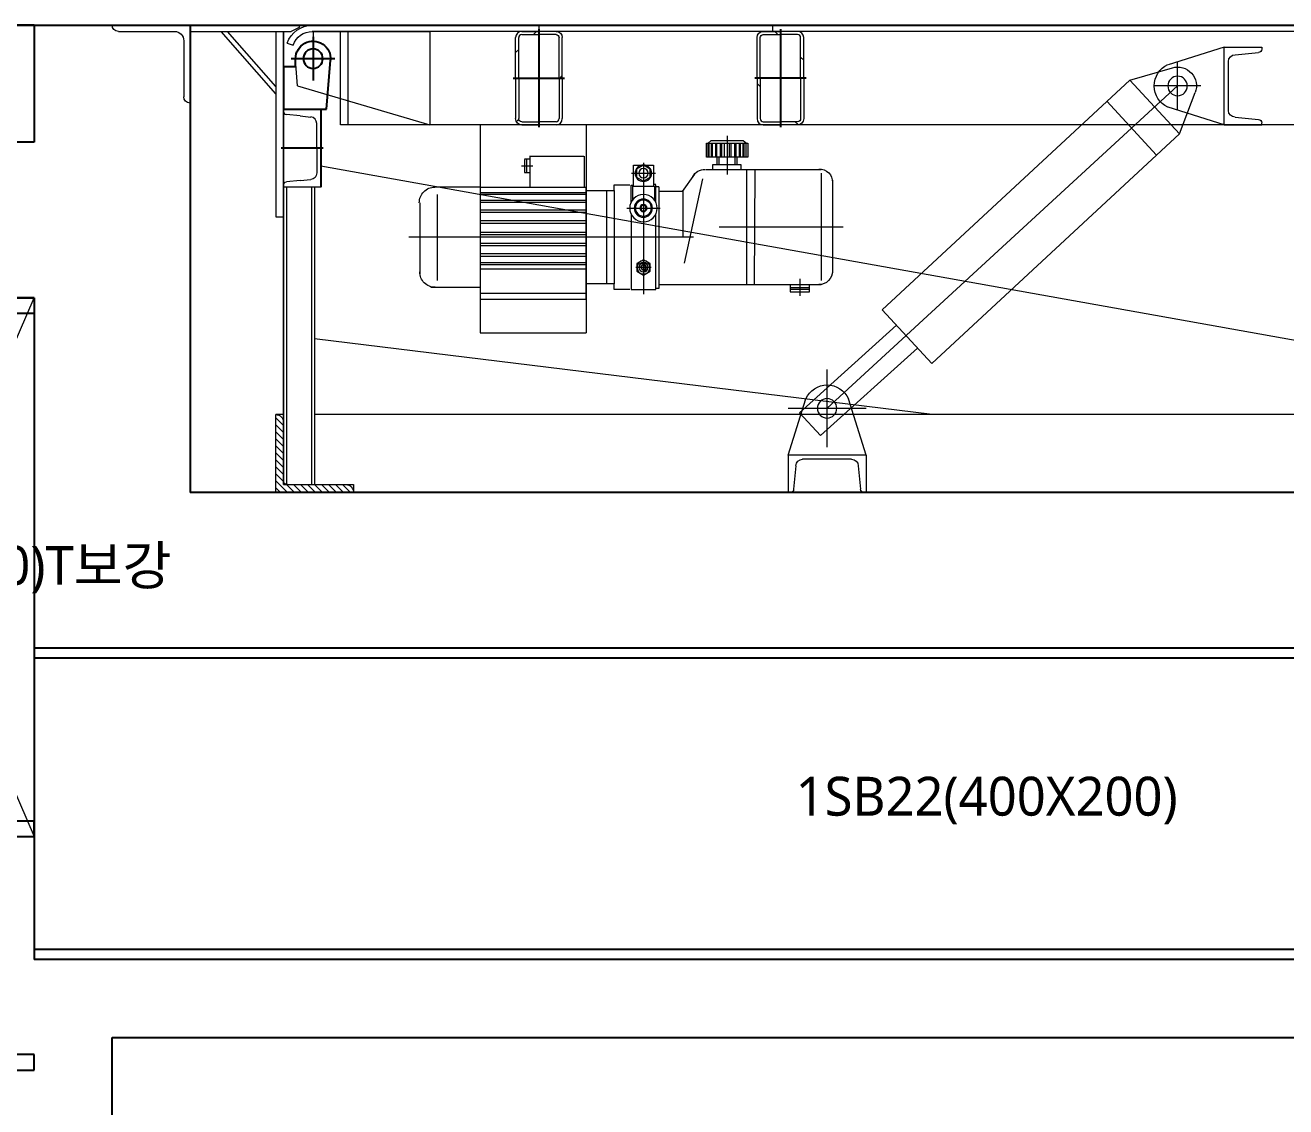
# Model space of a CAD drawing. Header units: millimetres. Extents: x -39468 to 212532, y -94717 to 83483.
# Drawn here: x 81663 to 83282, y 17611 to 19000 of the extents above; entities that cross this region are included whole.
import ezdxf
from ezdxf.enums import TextEntityAlignment as Align

# ---------------------------------------------------------------- set-up
doc = ezdxf.new("R2010")
doc.units = ezdxf.units.MM
doc.header["$LTSCALE"] = 300
doc.header["$MEASUREMENT"] = 0
doc.linetypes.add('주단면도-1$0$STD_CENTER', pattern=[66, 60, -2, 2, -2])
doc.layers.get('0').update_dxf_attribs({"linetype": 'CONTINUOUS'})
for name, color, linetype in [('A-HAT-2', 254, 'CONTINUOUS'), ('주단면도-1$0$A-FIN-TYP1', 6, 'CONTINUOUS'), ('주단면도-1$0$A-ST-AXIS-CEN', 252, '주단면도-1$0$STD_CENTER'), ('주단면도-1$0$A-ST-CONC', 2, 'CONTINUOUS'), ('주단면도-1$0$저온단열', 160, 'CONTINUOUS'), ('철골', 2, 'CONTINUOUS')]:
    doc.layers.add(name, color=color, linetype=linetype)
doc.layers.add('A-XXXX-NPLT', color=144, linetype='CONTINUOUS', lineweight=15, plot=False)
doc.styles.add('맑은고딕', font='malgun.ttf')

# ---------------------------------------------------------------- blocks, each defined once
blk = doc.blocks.new('DL-1(단)')
at = {"layer": 'A-HAT-2', "linetype": 'Continuous', "lineweight": 15}
h = blk.add_hatch(dxfattribs=at)
h.set_pattern_fill('ANSI31', color=256, scale=20, style=0)
h.set_pattern_definition([(45, (-6640.37, -2188.86), (-44.9013, 44.9013), [])])
edge = h.paths.add_edge_path()
edge.add_line((2297, -68), (2297, -16))
edge.add_arc((2289, -16), 8, 0, 90)
edge.add_line((2289, -8), (2267, -8))
edge.add_line((2267, -8), (2245, -8))
edge.add_ellipse((2245, -16), major_axis=(-8, 0), ratio=1, start_angle=270, end_angle=360)
edge.add_line((2237, -16), (2237, -68))
edge.add_line((2237, -68), (2237, -120))
edge.add_arc((2245, -120), 8, 180, 270)
edge.add_line((2245, -128), (2267, -128))
edge.add_line((2267, -128), (2289, -128))
edge.add_ellipse((2289, -120), major_axis=(-8, 0), ratio=1, start_angle=90, end_angle=180)
edge.add_line((2297, -120), (2297, -68))
edge = h.paths.add_edge_path(flags=16)
edge.add_line((2293, -68), (2293, -16))
edge.add_arc((2289, -16), 4, 0, 90)
edge.add_line((2289, -12), (2267, -12))
edge.add_line((2267, -12), (2245, -12))
edge.add_ellipse((2245, -16), major_axis=(-4, 0), ratio=1, start_angle=270, end_angle=360)
edge.add_line((2241, -16), (2241, -68))
edge.add_line((2241, -68), (2241, -120))
edge.add_arc((2245, -120), 4, 180, 270)
edge.add_line((2245, -124), (2267, -124))
edge.add_line((2267, -124), (2289, -124))
edge.add_ellipse((2289, -120), major_axis=(-4, 0), ratio=1, start_angle=90, end_angle=180)
edge.add_line((2293, -120), (2293, -68))
h = blk.add_hatch(dxfattribs=at)
h.set_pattern_fill('ANSI31', color=256, scale=20, angle=-90, style=0)
h.set_pattern_definition([(315, (-4349.57, -68), (44.9013, 44.9013), [])])
edge = h.paths.add_edge_path()
edge.add_line((2547, -68), (2547, -16))
edge.add_arc((2555, -16), 8, 90, 180, ccw=False)
edge.add_line((2555, -8), (2577, -8))
edge.add_line((2577, -8), (2599, -8))
edge.add_ellipse((2599, -16), major_axis=(-8, 0), ratio=1, start_angle=180, end_angle=270, ccw=False)
edge.add_line((2607, -16), (2607, -68))
edge.add_line((2607, -68), (2607, -120))
edge.add_arc((2599, -120), 8, 270, 360, ccw=False)
edge.add_line((2599, -128), (2577, -128))
edge.add_line((2577, -128), (2555, -128))
edge.add_ellipse((2555, -120), major_axis=(-8, 0), ratio=1, start_angle=0, end_angle=90, ccw=False)
edge.add_line((2547, -120), (2547, -68))
edge = h.paths.add_edge_path(flags=16)
edge.add_line((2551, -68), (2551, -16))
edge.add_arc((2555, -16), 4, 90, 180, ccw=False)
edge.add_line((2555, -12), (2577, -12))
edge.add_line((2577, -12), (2599, -12))
edge.add_ellipse((2599, -16), major_axis=(-4, 0), ratio=1, start_angle=180, end_angle=270, ccw=False)
edge.add_line((2603, -16), (2603, -68))
edge.add_line((2603, -68), (2603, -120))
edge.add_arc((2599, -120), 4, 270, 360, ccw=False)
edge.add_line((2599, -124), (2577, -124))
edge.add_line((2577, -124), (2555, -124))
edge.add_ellipse((2555, -120), major_axis=(-4, 0), ratio=1, start_angle=0, end_angle=90, ccw=False)
edge.add_line((2551, -120), (2551, -68))
h = blk.add_hatch(dxfattribs=at)
h.set_pattern_fill('ANSI31', color=256, scale=2, style=0)
h.set_pattern_definition([(45, (-10284.977, 662.763), (-4.490128, 4.490128), [])])
h.paths.add_polyline_path([(2825, -590), (2900, -590, 0.414214), (2905, -585), (2905, -510, -0.414214), (2915, -500), (2915, -600), (2815, -600, -0.414202)])
for p, q in [((67, 0), (2868, 0)), ((2277, 0), (2277, -8)), ((2577, 0), (2577, -8)), ((2885, 0), (2885, -3)), ((2885, 0), (3025, 0)), ((3025, 0), (3025, -8)), ((3025, 0), (3125, 0)), ((3025, 0), (3125, 0)), ((3025, -100), (3025, 0)), ((67, -8), (2868, -8)), ((2289, -8), (2267, -8)), ((2289, -12), (2267, -12)), ((2293, -68), (2293, -16)), ((2297, -68), (2297, -16)), ((2547, -68), (2547, -16)), ((2551, -68), (2551, -16)), ((2555, -8), (2577, -8)), ((2555, -12), (2577, -12)), ((2867, -8), (2717, -8)), ((2717, -8), (2717, -128)), ((2822, -128), (2822, -8)), ((2868, -8), (2827.5, -8)), ((2832, -128), (2832, -8)), ((2867, -8), (2867, -20.5)), ((2867, -15), (2867, -71)), ((2885, -3), (2895, -8)), ((3025, -8), (2895, -8)), ((2905, -8), (2905, -590)), ((2905, -590), (2905, -8)), ((2915, -8), (2915, -246)), ((2915, -88), (2985, -8)), ((2915, -78.9), (2977, -8)), ((3117, -8), (3045, -8)), ((3117, -8), (3045, -8)), ((1697, -28), (1649, -28)), ((1649, -28), (1649, -30.8)), ((1649, -28), (1649, -30.8)), ((1697, -28), (1769.3, -50.7)), ((1697, -128), (1697, -28)), ((1697, -128), (1697, -28)), ((2900.1, -22.9), (2892.6, -25.5)), ((3033, -20), (3033, -92)), ((1683.2, -38), (1653.2, -35)), ((1691.7, -109.5), (1691.7, -46.5)), ((1757, -108), (1757, -48)), ((2839, -43), (2895, -43)), ((2887, -78), (2889.4, -44.6)), ((1818.3, -70.5), (1763.7, -54.8)), ((1727, -78), (1787, -78)), ((1754.6, -139.7), (1818.3, -70.5)), ((2207, -492), (1757, -78)), ((2136.2, -365.4), (1818.3, -70.5)), ((2237, -68), (2237, -120)), ((2241, -68), (2241, -120)), ((2603, -68), (2603, -120)), ((2607, -68), (2607, -120)), ((2887, -78), (2717, -128)), ((1754.6, -139.7), (1734.4, -86.6)), ((1697, -128), (1769.3, -105.3)), ((1784.1, -166.8), (1847.7, -97.6)), ((67, -128), (2832, -128)), ((1649, -128), (1649, -125.2)), ((1697, -128), (1649, -128)), ((1683.2, -118), (1653.2, -121)), ((2245, -124), (2267, -124)), ((2245, -128), (2267, -128)), ((2516.3, -128), (2516.3, -395)), ((2599, -124), (2577, -124)), ((2599, -128), (2577, -128)), ((2652.3, -128), (2652.3, -395)), ((2072.5, -434.6), (1754.6, -139.7)), ((2335.5, -142.2), (2335.5, -191.9)), ((2362, -151.5), (2309, -151.5)), ((2309, -151.5), (2309, -169.6)), ((2314.6, -148.2), (2310.4, -151.5)), ((2310.9, -169.6), (2310.9, -151.5)), ((2313.7, -169.6), (2313.7, -151.5)), ((2356, -148.2), (2314.6, -148.2)), ((2314.6, -169.6), (2314.6, -151.5)), ((2318.3, -169.6), (2318.3, -151.5)), ((2319.7, -169.6), (2319.7, -151.5)), ((2323.9, -169.6), (2323.9, -151.5)), ((2325.3, -169.6), (2325.3, -151.5)), ((2330.4, -169.6), (2330.4, -151.5)), ((2332.3, -169.6), (2332.3, -151.5)), ((2338.8, -169.6), (2338.8, -151.5)), ((2342, -169.6), (2342, -151.5)), ((2343.9, -169.6), (2343.9, -151.5)), ((2348.6, -169.6), (2348.6, -151.5)), ((2349.9, -169.6), (2349.9, -151.5)), ((2354.1, -169.6), (2354.1, -151.5)), ((2355.5, -169.6), (2355.5, -151.5)), ((2359.7, -151.5), (2356, -148.2)), ((2358.3, -169.6), (2358.3, -151.5)), ((2359.7, -169.6), (2359.7, -151.5)), ((2362, -169.6), (2362, -151.5)), ((2862.3, -158), (2862.3, -189.7)), ((2309, -169.6), (2362, -169.6)), ((2323, -169.6), (2323, -178.9)), ((2325.3, -169.6), (2325.3, -178.9)), ((2346.2, -169.6), (2346.2, -178.9)), ((2348.6, -169.6), (2348.6, -178.9)), ((2442.9, -176.6), (2442.9, -256.9)), ((2519, -168.1), (2519, -208.2)), ((2589.1, -168.2), (2519.2, -168.2)), ((2588.7, -168.1), (2588.7, -208.2)), ((2588.7, -172), (2595.7, -172)), ((2593, -172.5), (2593, -189.1)), ((2595.5, -172.5), (2595.5, -189.1)), ((1075.3, -500), (2857, -181)), ((2362.9, -185.1), (2214.8, -185.1)), ((2214.8, -190), (2214.8, -328)), ((2300, -185.1), (2300.6, -332.9)), ((2310.4, -185.1), (2310.4, -332.9)), ((2353.7, -178.9), (2317.9, -178.9)), ((2317.9, -178.9), (2317.9, -184.9)), ((2353.7, -184.9), (2353.7, -178.9)), ((2392.5, -213.4), (2377, -191.2)), ((2458.2, -190.1), (2427.3, -190.1)), ((2455.8, -179.6), (2429.8, -179.6)), ((2429.8, -179.6), (2429.8, -206.5)), ((2455.8, -206.5), (2455.8, -179.6)), ((2599.2, -180.5), (2585, -180.5)), ((2595.5, -189.1), (2588.7, -189.1)), ((2200, -199.2), (2200, -318.1)), ((2367.2, -197.4), (2390.6, -305.8)), ((2427.1, -207.1), (2422.9, -207.1)), ((2423.1, -207.6), (2423.1, -337.5)), ((2426.9, -204.7), (2429.9, -204.7)), ((2426.9, -227.2), (2426.9, -204.8)), ((2456.8, -206.5), (2428.7, -206.5)), ((2428.7, -206.5), (2428.7, -224.8)), ((2442.8, -196.9), (2442.8, -345.6)), ((2458.8, -205.3), (2455.8, -205.3)), ((2456.8, -206.5), (2456.8, -223.8)), ((2458.8, -227.4), (2458.8, -205.3)), ((2480.4, -205.2), (2460.2, -205.2)), ((2480.4, -212.7), (2480.4, -205.2)), ((2652.2, -208.2), (2515.9, -208.2)), ((2516.3, -352), (2516.3, -208.4)), ((2652.3, -208.2), (2712.7, -208.2)), ((2652.3, -208.4), (2652.3, -352)), ((2857, -208), (2905, -208)), ((2865, -208), (2865, -590)), ((2869, -208), (2869, -590)), ((2883.7, -199.5), (2870, -198.1)), ((2883.7, -199.5), (2901.2, -201.3)), ((2901, -208), (2901, -590)), ((2905, -208), (2905, -205.5)), ((2421.7, -213.2), (2391.7, -213.2)), ((2392.4, -213.3), (2392.4, -272.3)), ((2516.2, -212.4), (2480.3, -212.4)), ((2480.3, -212.4), (2480.3, -332.1)), ((2490.3, -212.4), (2490.3, -332.1)), ((2652.2, -215), (2515.9, -215)), ((2652.2, -216.8), (2515.9, -216.8)), ((2652.2, -224.8), (2515.9, -224.8)), ((2707.8, -217.4), (2707.8, -327.7)), ((2464.1, -234.9), (2421.5, -234.9)), ((2426.9, -339.3), (2426.9, -242.3)), ((2458.8, -242.3), (2458.8, -339.3)), ((2652.2, -227.3), (2515.9, -227.3)), ((2652.2, -237.1), (2515.9, -237.1)), ((2652.2, -240.2), (2515.9, -240.2)), ((2730, -227.9), (2730, -319.1)), ((2652.2, -250.7), (2515.9, -250.7)), ((2652.2, -254.4), (2515.9, -254.4)), ((2915, -246), (2905, -246)), ((2345.6, -259), (2186.5, -259)), ((2378.5, -272.3), (2744.2, -272.3)), ((2652.3, -265.6), (2516.2, -265.6)), ((2652.3, -268.9), (2516.2, -268.9)), ((2652.3, -279.8), (2516.2, -279.8)), ((2652.3, -283), (2516.2, -283)), ((2442.6, -298.6), (2442.6, -323.4)), ((2652.3, -293.2), (2516.2, -293.2)), ((2652.3, -296.4), (2516.2, -296.4)), ((2652.3, -304.8), (2516.2, -304.8)), ((2652.3, -307.3), (2516.2, -307.3)), ((2452.6, -310.9), (2432.8, -310.9)), ((2652.3, -312.8), (2516.5, -312.8)), ((2421.8, -332.9), (2214.5, -332.9)), ((2229.7, -342.3), (2229.7, -333.3)), ((2254.4, -336.9), (2229.7, -336.9)), ((2254.4, -339.1), (2229.7, -339.1)), ((2242, -325.7), (2242, -347.4)), ((2254.4, -333.3), (2254.4, -342.3)), ((2422.8, -338), (2426.6, -338)), ((2458.8, -339.3), (2426.9, -339.3)), ((2460.2, -339.3), (2480.4, -339.3)), ((2480.3, -332.1), (2516.5, -332.1)), ((2480.4, -339.3), (2480.4, -331.8)), ((2715.8, -336.4), (2652.3, -336.4)), ((2254.4, -342.3), (2229.7, -342.3)), ((2652.3, -352), (2516.3, -352)), ((2652.3, -352), (2516.3, -352)), ((2652.2, -344), (2516.4, -344)), ((2072.5, -434.6), (2136.2, -365.4)), ((2242.6, -497.6), (2117.9, -385.3)), ((2072.1, -500), (2865, -402.7)), ((2652.3, -395), (2516.3, -395)), ((2215.5, -527), (2090.8, -414.7)), ((2207, -542), (2207, -442)), ((2157, -552), (2179.7, -479.7)), ((2257, -552), (2234.3, -479.7)), ((8, -500), (2865, -500)), ((2257, -492), (2157, -492)), ((2215.5, -527), (2242.6, -497.6)), ((2905, -500), (2915, -500)), ((2915, -600), (2915, -500)), ((2905, -585), (2905, -510)), ((2915, -595), (2915, -545)), ((2157, -552), (2257, -552)), ((2157, -552), (2257, -552)), ((2157, -552), (2257, -552)), ((2157, -552), (2157, -600)), ((2167, -565.8), (2164, -595.8)), ((2175.5, -557.3), (2238.5, -557.3)), ((2247, -565.8), (2250, -595.8)), ((2257, -552), (2257, -600)), ((2905, -590), (2815, -590)), ((2815, -590), (2815, -600)), ((2900, -590), (2825, -590)), ((8, -600), (2915, -600)), ((2157, -600), (2159.8, -600)), ((2257, -600), (2254.2, -600)), ((2257, -600), (2254.2, -600)), ((2815, -600), (2915, -600))]:
    blk.add_line(p, q, dxfattribs=at)
at = {"layer": 'A-HAT-2', "linetype": 'Continuous', "lineweight": 15, "extrusion": (-1e-16, 0, -1)}
for p, q in [((2237, -68), (2237, -16)), ((2241, -68), (2241, -16)), ((2245, -8), (2267, -8)), ((2245, -12), (2267, -12))]:
    blk.add_line(p, q, dxfattribs=at)
at = {"layer": 'A-HAT-2'}
for p, q in [((2267, -5), (2267, -131)), ((2577, -5), (2577, -131)), ((2867, -15), (2867, -71)), ((2839, -43), (2895, -43)), ((2850, -108), (2844.6, -44.9)), ((2889.5, -53), (2889.5, -43)), ((2905, -53), (2889.5, -53)), ((2905, -53), (2905, -108)), ((2234, -68), (2300, -68)), ((2610, -68), (2544, -68)), ((2905, -108), (2850, -108)), ((2857, -108), (2857, -208)), ((2854, -158), (2908, -158))]:
    blk.add_line(p, q, dxfattribs=at)
at = {"layer": 'A-HAT-2', "linetype": 'Continuous', "lineweight": 15, "extrusion": (1e-16, 0, -1)}
for p, q in [((2599, -8), (2577, -8)), ((2599, -12), (2577, -12)), ((2603, -68), (2603, -16)), ((2607, -68), (2607, -16))]:
    blk.add_line(p, q, dxfattribs=at)
at = {"layer": 'A-HAT-2', "linetype": 'Continuous', "lineweight": 15, "extrusion": (0, 1e-16, -1)}
for p, q in [((2293, -68), (2293, -120)), ((2297, -68), (2297, -120)), ((2547, -68), (2547, -120)), ((2551, -68), (2551, -120)), ((2857, -108), (2905, -108)), ((2905, -108), (2905, -110.5)), ((2289, -124), (2267, -124)), ((2289, -128), (2267, -128)), ((2555, -124), (2577, -124)), ((2555, -128), (2577, -128)), ((2862.3, -158), (2862.3, -126.3)), ((2883.7, -116.5), (2870, -117.9)), ((2883.7, -116.5), (2901.2, -114.7))]:
    blk.add_line(p, q, dxfattribs=at)
at = {"layer": 'A-HAT-2', "linetype": 'Continuous', "lineweight": 15}
for points in [[(2442.9, -200.4), (2434, -195.3), (2434, -185), (2442.9, -179.8), (2451.8, -185), (2451.8, -195.3)], [(2451.2, -306.2), (2451.2, -316), (2442.6, -320.8), (2434.2, -315.9), (2434.2, -306), (2442.8, -301.2)], [(2445.9, -310.9), (2444.3, -313.8), (2440.9, -313.8), (2439.2, -310.9), (2440.9, -308), (2444.3, -308)]]:
    blk.add_lwpolyline(points, close=True, dxfattribs=at)
at = {"layer": 'A-HAT-2'}
blk.add_circle((2867, -43), 12.5, dxfattribs=at)
at = {"layer": 'A-HAT-2', "linetype": 'Continuous', "lineweight": 15}
for centre, radius in [((2867, -43), 12.5), ((1757, -78), 12.5), ((1757, -78), 12.5), ((1757, -78), 12.5), ((2442.9, -190.1), 10.6), ((2442.9, -190.1), 6), ((2442.9, -234.9), 17.6), ((2442.9, -234.9), 11.7), ((2442.9, -234.9), 10.3), ((2442.9, -234.9), 4.61), ((2442.9, -234.9), 3.57), ((2442.7, -311), 8.48), ((2442.6, -310.9), 6), ((2442.6, -310.9), 3.46), ((2207, -492), 12.5), ((2207, -492), 12.5)]:
    blk.add_circle(centre, radius, dxfattribs=at)
for centre, radius, start, end in [((2868, -34), 34, 19.0821, 90), ((3117, 0), 8, 270, 0), ((2289, -16), 8, 0, 90), ((2289, -16), 4, 0, 90), ((2555, -16), 8, 90, 180), ((2555, -16), 4, 90, 180), ((2868, -34), 26, 19.0821, 90), ((3045, -20), 12, 90, 180), ((3117, 0), 8, 270, 0), ((1653.2, -30.8), 4.2, 180, 270), ((2867, -43), 22.5, 355.8165, 90), ((1683.2, -46.5), 8.5, 360, 90), ((1757, -78), 24.2, 73.9361, 200.8363), ((1757, -78), 30, 294.2952, 65.7048), ((3025, -92), 8, 270, 0), ((1683.2, -109.5), 8.5, 270, 360), ((1653.2, -125.2), 4.2, 90, 180), ((2245, -120), 8, 180, 270), ((2245, -120), 4, 180, 270), ((2599, -120), 4, 270, 0), ((2599, -120), 8, 270, 0), ((2216.3, -201), 16.2, 85.6031, 183.1377), ((2364.6, -202.2), 16.8, 27.2768, 93.5598), ((2870.8, -189.7), 8.5, 180, 264.2894), ((2710.7, -227.8), 19.9, 358.9859, 89.9758), ((2900.8, -205.5), 4.25, 0, 84.2894), ((2442.6, -310.9), 5.42, 360, 269.9471), ((2217.4, -315.8), 17.3, 179.7254, 270.3276), ((2710.4, -317.1), 19.5, 269.0566, 0.8904), ((2207, -492), 30, 24.2952, 155.7048), ((2915, -510), 10, 90, 180), ((2175.5, -565.8), 8.5, 90, 180), ((2238.5, -565.8), 8.5, 0, 90), ((2159.8, -595.8), 4.2, 270, 0), ((2254.2, -595.8), 4.2, 180, 270), ((2825, -600), 10, 90, 180), ((2900, -585), 5, 270, 0)]:
    blk.add_arc(centre, radius, start, end, dxfattribs=at)
at = {"layer": 'A-HAT-2', "linetype": 'Continuous', "lineweight": 15, "extrusion": (-1e-16, 0, -1)}
for radius in [8, 4]:
    blk.add_arc((-2245, -16), radius, 0, 90, dxfattribs=at)
at = {"layer": 'A-HAT-2', "linetype": 'Continuous', "lineweight": 15, "extrusion": (1e-16, 0, -1)}
for radius in [8, 4]:
    blk.add_arc((-2599, -16), radius, 90, 180, dxfattribs=at)
at = {"layer": 'A-HAT-2'}
blk.add_arc((2867, -43), 22.5, 0, 184.9091, dxfattribs=at)
at = {"layer": 'A-HAT-2', "linetype": 'Continuous', "lineweight": 15, "extrusion": (0, 1e-16, -1)}
for centre, radius, start, end in [((-2900.8, -110.5), 4.25, 180, 264.2894), ((-2289, -120), 4, 180, 270), ((-2289, -120), 8, 180, 270), ((-2555, -120), 8, 270, 0), ((-2555, -120), 4, 270, 0), ((-2870.8, -126.3), 8.5, 0, 84.2894)]:
    blk.add_arc(centre, radius, start, end, dxfattribs=at)
blk = doc.blocks.new('G$CDA5679E7')
at = {"layer": '철골', "ltscale": 3}
for p, q in [((143.5, 20), (143.5, 300)), ((143.5, 300), (156.5, 300)), ((156.5, 20), (156.5, 300)), ((143.5, 20), (0, 20)), ((0, 0), (0, 20)), ((300, 20), (156.5, 20)), ((300, 0), (300, 20)), ((0, 0), (300, 0))]:
    blk.add_line(p, q, dxfattribs=at)
blk = doc.blocks.new('G$C649D5DF2')
at = {"layer": 'A-XXXX-NPLT'}
for p, q in [((184.5, 992), (484.5, 300)), ((184.5, 300), (484.5, 992))]:
    blk.add_line(p, q, dxfattribs=at)
at = {"layer": '철골', "ltscale": 3}
for p, q in [((184.5, 992), (484.5, 992)), ((184.5, 992), (184.5, 972)), ((484.5, 992), (484.5, 972)), ((328, 972), (184.5, 972)), ((328, 320), (328, 972)), ((341, 320), (341, 972)), ((341, 972), (484.5, 972)), ((328, 320), (184.5, 320)), ((184.5, 300), (184.5, 320)), ((484.5, 320), (341, 320)), ((484.5, 300), (484.5, 320)), ((184.5, 300), (484.5, 300))]:
    blk.add_line(p, q, dxfattribs=at)
blk.add_blockref('G$CDA5679E7', (184.5, 0))
at = {"layer": 'A-XXXX-NPLT', "style": '맑은고딕'}
blk.add_text('1SB21(692X300)T보강', height=50, dxfattribs=at).set_placement((334.5, 646), align=Align.MIDDLE)

msp = doc.modelspace()

# ---------------------------------------------------------------- linework, layer by layer
at = {"layer": '주단면도-1$0$A-FIN-TYP1'}
msp.add_line((81675, 19000), (40200, 19000), dxfattribs=at)
at = {"layer": '주단면도-1$0$A-ST-AXIS-CEN', "linetype": 'Continuous'}
for p, q in [((0, 19000), (153520.7, 19000)), ((84700, 18200), (81675, 18200)), ((81675, 18200), (81675, 17800)), ((84350, 18187), (81675, 18187)), ((84700, 17813), (81675, 17813)), ((84700, 17800), (81675, 17800))]:
    msp.add_line(p, q, dxfattribs=at)
at = {"layer": '주단면도-1$0$A-ST-CONC'}
for p, q in [((81675, 19000), (81675, 18850)), ((81675, 19000), (81875, 19000)), ((81875, 19000), (81875, 18400)), ((81675, 18850), (40900, 18850)), ((81675, 18650), (40900, 18650)), ((81675, 18650), (81675, 18200)), ((84900, 18400), (81875, 18400)), ((84700, 18200), (81675, 18200))]:
    msp.add_line(p, q, dxfattribs=at)
at = {"layer": '주단면도-1$0$저온단열'}
msp.add_line((81775, 17700), (84100, 17700), dxfattribs=at)
msp.add_lwpolyline([(79250, 18550), (81275, 18550), (81275, 17558), (81775, 17558), (81775, 17700)], dxfattribs=at)

# ---------------------------------------------------------------- block references
at = {"xscale": -1}
msp.add_blockref('DL-1(단)', (84900, 19000), dxfattribs=at)
at = {"layer": '주단면도-1$0$저온단열'}
msp.add_blockref('G$C649D5DF2', (81190.5, 17658), dxfattribs=at)

# ---------------------------------------------------------------- texts
at = {"layer": 'A-XXXX-NPLT', "style": '맑은고딕'}
msp.add_text('1SB22(400X200)', height=50, dxfattribs=at).set_placement((82897.9, 18004.7), align=Align.MIDDLE)

doc.saveas('drawing.dxf')
